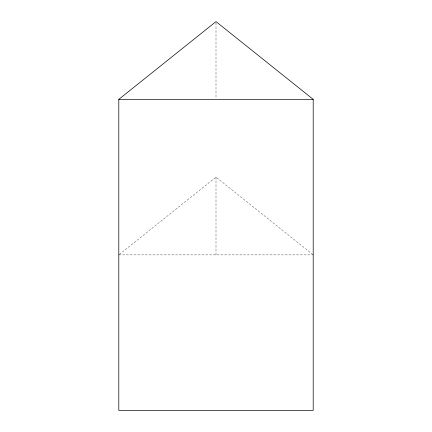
<?xml version="1.0" encoding="UTF-8"?>
<svg xmlns="http://www.w3.org/2000/svg" width="432" height="432" viewBox="0 0 432 432"><rect width="100%" height="100%" fill="white"/><g stroke="black" fill="none" stroke-linecap="round" stroke-linejoin="round"><path stroke-width="0.32" stroke-dasharray="2.16 1.62" d="M119.324 254.459L216 177.12L312.676 254.459M118.8 254.88L313.2 254.88M216 22.939L216 98.69M216 177.12L216 254.88"/><path stroke-width="0.65" d="M118.8 99.36L216 21.6L313.2 99.36L313.2 410.4L118.8 410.4L118.8 99.36L313.2 99.36"/></g></svg>
